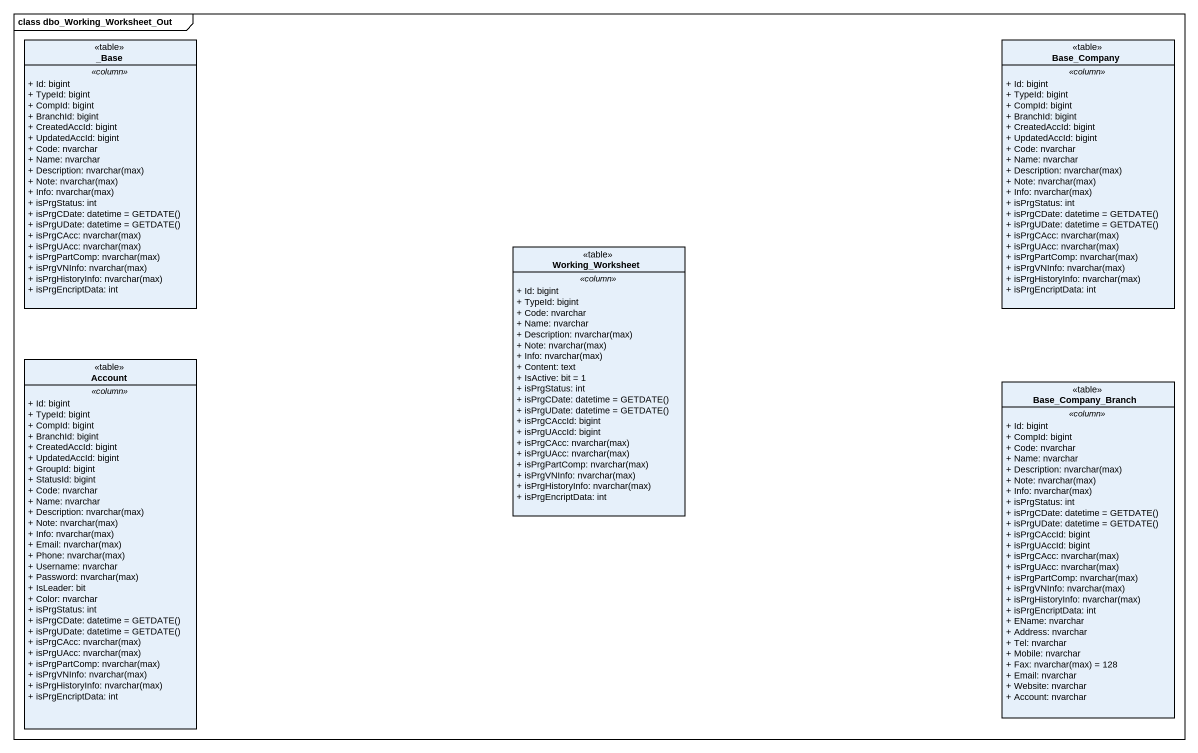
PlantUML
@startuml
mainframe class dbo_Working_Worksheet_Out
hide circle
hide empty members
skinparam classAttributeIconSize 0
class "_Base" as Base <<table>> {
  .. <<column>> ..
  + Id: bigint
  + TypeId: bigint
  + CompId: bigint
  + BranchId: bigint
  + CreatedAccId: bigint
  + UpdatedAccId: bigint
  + Code: nvarchar
  + Name: nvarchar
  {field} + Description: nvarchar(max)
  {field} + Note: nvarchar(max)
  {field} + Info: nvarchar(max)
  + isPrgStatus: int
  {field} + isPrgCDate: datetime = GETDATE()
  {field} + isPrgUDate: datetime = GETDATE()
  {field} + isPrgCAcc: nvarchar(max)
  {field} + isPrgUAcc: nvarchar(max)
  {field} + isPrgPartComp: nvarchar(max)
  {field} + isPrgVNInfo: nvarchar(max)
  {field} + isPrgHistoryInfo: nvarchar(max)
  + isPrgEncriptData: int
}
class Base_Company <<table>> {
  .. <<column>> ..
  + Id: bigint
  + TypeId: bigint
  + CompId: bigint
  + BranchId: bigint
  + CreatedAccId: bigint
  + UpdatedAccId: bigint
  + Code: nvarchar
  + Name: nvarchar
  {field} + Description: nvarchar(max)
  {field} + Note: nvarchar(max)
  {field} + Info: nvarchar(max)
  + isPrgStatus: int
  {field} + isPrgCDate: datetime = GETDATE()
  {field} + isPrgUDate: datetime = GETDATE()
  {field} + isPrgCAcc: nvarchar(max)
  {field} + isPrgUAcc: nvarchar(max)
  {field} + isPrgPartComp: nvarchar(max)
  {field} + isPrgVNInfo: nvarchar(max)
  {field} + isPrgHistoryInfo: nvarchar(max)
  + isPrgEncriptData: int
}
class Working_Worksheet <<table>> {
  .. <<column>> ..
  + Id: bigint
  + TypeId: bigint
  + Code: nvarchar
  + Name: nvarchar
  {field} + Description: nvarchar(max)
  {field} + Note: nvarchar(max)
  {field} + Info: nvarchar(max)
  + Content: text
  + IsActive: bit = 1
  + isPrgStatus: int
  {field} + isPrgCDate: datetime = GETDATE()
  {field} + isPrgUDate: datetime = GETDATE()
  + isPrgCAccId: bigint
  + isPrgUAccId: bigint
  {field} + isPrgCAcc: nvarchar(max)
  {field} + isPrgUAcc: nvarchar(max)
  {field} + isPrgPartComp: nvarchar(max)
  {field} + isPrgVNInfo: nvarchar(max)
  {field} + isPrgHistoryInfo: nvarchar(max)
  + isPrgEncriptData: int
}
class Account <<table>> {
  .. <<column>> ..
  + Id: bigint
  + TypeId: bigint
  + CompId: bigint
  + BranchId: bigint
  + CreatedAccId: bigint
  + UpdatedAccId: bigint
  + GroupId: bigint
  + StatusId: bigint
  + Code: nvarchar
  + Name: nvarchar
  {field} + Description: nvarchar(max)
  {field} + Note: nvarchar(max)
  {field} + Info: nvarchar(max)
  {field} + Email: nvarchar(max)
  {field} + Phone: nvarchar(max)
  + Username: nvarchar
  {field} + Password: nvarchar(max)
  + IsLeader: bit
  + Color: nvarchar
  + isPrgStatus: int
  {field} + isPrgCDate: datetime = GETDATE()
  {field} + isPrgUDate: datetime = GETDATE()
  {field} + isPrgCAcc: nvarchar(max)
  {field} + isPrgUAcc: nvarchar(max)
  {field} + isPrgPartComp: nvarchar(max)
  {field} + isPrgVNInfo: nvarchar(max)
  {field} + isPrgHistoryInfo: nvarchar(max)
  + isPrgEncriptData: int
}
class Base_Company_Branch <<table>> {
  .. <<column>> ..
  + Id: bigint
  + CompId: bigint
  + Code: nvarchar
  + Name: nvarchar
  {field} + Description: nvarchar(max)
  {field} + Note: nvarchar(max)
  {field} + Info: nvarchar(max)
  + isPrgStatus: int
  {field} + isPrgCDate: datetime = GETDATE()
  {field} + isPrgUDate: datetime = GETDATE()
  + isPrgCAccId: bigint
  + isPrgUAccId: bigint
  {field} + isPrgCAcc: nvarchar(max)
  {field} + isPrgUAcc: nvarchar(max)
  {field} + isPrgPartComp: nvarchar(max)
  {field} + isPrgVNInfo: nvarchar(max)
  {field} + isPrgHistoryInfo: nvarchar(max)
  + isPrgEncriptData: int
  + EName: nvarchar
  + Address: nvarchar
  + Tel: nvarchar
  + Mobile: nvarchar
  {field} + Fax: nvarchar(max) = 128
  + Email: nvarchar
  + Website: nvarchar
  + Account: nvarchar
}
@enduml
